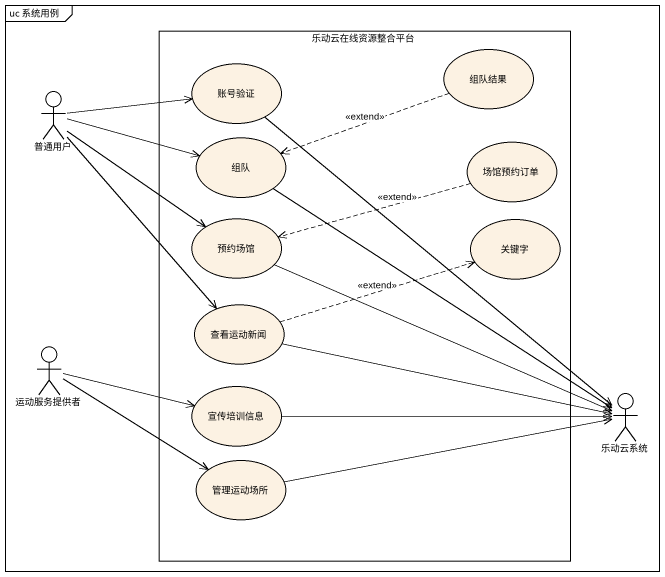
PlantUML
@startuml
mainframe uc 系统用例
rectangle 乐动云在线资源整合平台 {
  usecase 账号验证
  usecase 组队结果
  usecase 组队
  usecase 场馆预约订单
  usecase 预约场馆
  usecase 关键字
  usecase 查看运动新闻
  usecase 宣传培训信息
  usecase 管理运动场所
}
actor 普通用户
actor 运动服务提供者
actor 乐动云系统
账号验证 --> 乐动云系统
组队结果 .left.> 组队 : <<extend>>
普通用户 -right-> 账号验证
普通用户 -right-> 组队
普通用户 --> 预约场馆
普通用户 --> 查看运动新闻
组队 --> 乐动云系统
场馆预约订单 .left.> 预约场馆 : <<extend>>
预约场馆 -right-> 乐动云系统
查看运动新闻 .right.> 关键字 : <<extend>>
查看运动新闻 -right-> 乐动云系统
运动服务提供者 -right-> 宣传培训信息
运动服务提供者 -right-> 管理运动场所
宣传培训信息 -right-> 乐动云系统
管理运动场所 -right-> 乐动云系统
@enduml
